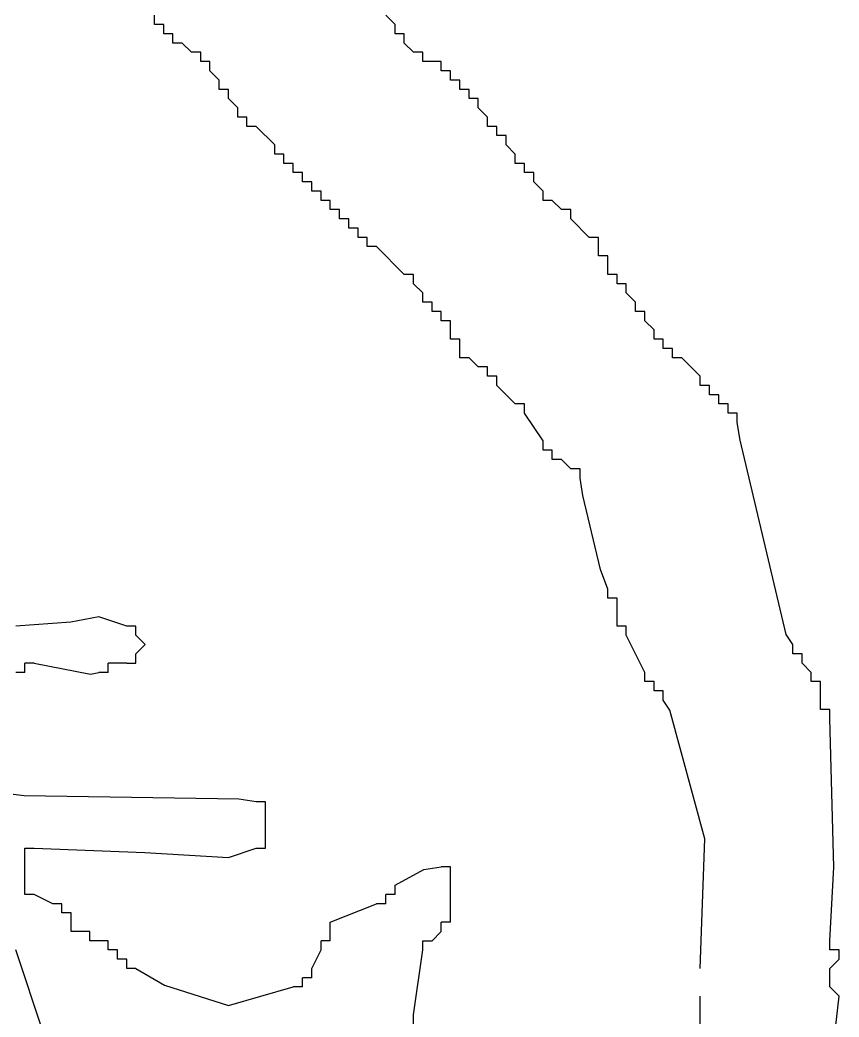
# Model space of a CAD drawing. Header units: metres. Extents: x -4.5 to 4.5, y -4.5 to 4.5.
# Drawn here: x 2.17 to 3.092, y 1.395 to 2.517 of the extents above; entities that cross this region are included whole.
import ezdxf

# ---------------------------------------------------------------- set-up
doc = ezdxf.new("R2010")
doc.units = ezdxf.units.M

msp = doc.modelspace()

# ---------------------------------------------------------------- linework, layer by layer
at = {"layer": '1', "color": 3}
for p, q in [((2.321516, 2.511762), (2.321516, 2.522179)), ((2.592349, 2.511762), (2.581932, 2.522179)), ((2.331932, 2.511762), (2.321516, 2.511762)), ((2.331932, 2.501346), (2.331932, 2.511762)), ((2.592349, 2.501346), (2.592349, 2.511762)), ((2.342349, 2.501346), (2.331932, 2.501346)), ((2.342349, 2.490929), (2.342349, 2.501346)), ((2.602766, 2.501346), (2.592349, 2.501346)), ((2.602766, 2.490929), (2.602766, 2.501346)), ((2.352766, 2.490929), (2.342349, 2.490929)), ((2.363182, 2.480512), (2.352766, 2.490929)), ((2.373599, 2.480512), (2.363182, 2.480512)), ((2.373599, 2.470096), (2.373599, 2.480512)), ((2.613182, 2.480512), (2.602766, 2.490929)), ((2.623599, 2.480512), (2.613182, 2.480512)), ((2.623599, 2.470096), (2.623599, 2.480512)), ((2.384016, 2.470096), (2.373599, 2.470096)), ((2.384016, 2.459679), (2.384016, 2.470096)), ((2.634016, 2.470096), (2.623599, 2.470096)), ((2.644432, 2.470096), (2.634016, 2.470096)), ((2.644432, 2.459679), (2.644432, 2.470096)), ((2.394432, 2.449262), (2.384016, 2.459679)), ((2.654849, 2.459679), (2.644432, 2.459679)), ((2.654849, 2.449262), (2.654849, 2.459679)), ((2.394432, 2.438846), (2.394432, 2.449262)), ((2.665266, 2.449262), (2.654849, 2.449262)), ((2.665266, 2.438846), (2.665266, 2.449262)), ((2.404849, 2.438846), (2.394432, 2.438846)), ((2.404849, 2.428429), (2.404849, 2.438846)), ((2.675682, 2.438846), (2.665266, 2.438846)), ((2.675682, 2.428429), (2.675682, 2.438846)), ((2.415266, 2.418012), (2.404849, 2.428429)), ((2.686099, 2.428429), (2.675682, 2.428429)), ((2.686099, 2.418012), (2.686099, 2.428429)), ((2.415266, 2.407596), (2.415266, 2.418012)), ((2.696516, 2.407596), (2.686099, 2.418012)), ((2.425682, 2.407596), (2.415266, 2.407596)), ((2.425682, 2.397179), (2.425682, 2.407596)), ((2.696516, 2.397179), (2.696516, 2.407596)), ((2.436099, 2.397179), (2.425682, 2.397179)), ((2.456932, 2.376346), (2.436099, 2.397179)), ((2.706932, 2.397179), (2.696516, 2.397179)), ((2.706932, 2.386762), (2.706932, 2.397179)), ((2.717349, 2.386762), (2.706932, 2.386762)), ((2.717349, 2.376346), (2.717349, 2.386762)), ((2.456932, 2.365929), (2.456932, 2.376346)), ((2.727766, 2.365929), (2.717349, 2.376346)), ((2.467349, 2.365929), (2.456932, 2.365929)), ((2.467349, 2.355512), (2.467349, 2.365929)), ((2.727766, 2.355512), (2.727766, 2.365929)), ((2.477766, 2.355512), (2.467349, 2.355512)), ((2.477766, 2.345096), (2.477766, 2.355512)), ((2.738182, 2.355512), (2.727766, 2.355512)), ((2.738182, 2.345096), (2.738182, 2.355512)), ((2.488182, 2.345096), (2.477766, 2.345096)), ((2.488182, 2.334679), (2.488182, 2.345096)), ((2.498599, 2.334679), (2.488182, 2.334679)), ((2.498599, 2.324262), (2.498599, 2.334679)), ((2.748599, 2.345096), (2.738182, 2.345096)), ((2.748599, 2.334679), (2.748599, 2.345096)), ((2.759016, 2.324262), (2.748599, 2.334679)), ((2.509016, 2.324262), (2.498599, 2.324262)), ((2.509016, 2.313846), (2.509016, 2.324262)), ((2.759016, 2.313846), (2.759016, 2.324262)), ((2.519432, 2.313846), (2.509016, 2.313846)), ((2.519432, 2.303429), (2.519432, 2.313846)), ((2.769432, 2.313846), (2.759016, 2.313846)), ((2.779849, 2.303429), (2.769432, 2.313846)), ((2.529849, 2.303429), (2.519432, 2.303429)), ((2.529849, 2.293012), (2.529849, 2.303429)), ((2.790266, 2.303429), (2.779849, 2.303429)), ((2.790266, 2.293012), (2.790266, 2.303429)), ((2.540266, 2.293012), (2.529849, 2.293012)), ((2.540266, 2.282596), (2.540266, 2.293012)), ((2.811099, 2.272179), (2.790266, 2.293012)), ((2.550682, 2.282596), (2.540266, 2.282596)), ((2.550682, 2.272179), (2.550682, 2.282596)), ((2.561099, 2.272179), (2.550682, 2.272179)), ((2.561099, 2.261762), (2.561099, 2.272179)), ((2.821516, 2.272179), (2.811099, 2.272179)), ((2.821516, 2.261762), (2.821516, 2.272179)), ((2.571516, 2.261762), (2.561099, 2.261762)), ((2.602766, 2.230512), (2.571516, 2.261762)), ((2.821516, 2.251346), (2.821516, 2.261762)), ((2.831932, 2.251346), (2.821516, 2.251346)), ((2.831932, 2.240929), (2.831932, 2.251346)), ((2.831932, 2.230512), (2.831932, 2.240929)), ((2.613182, 2.230512), (2.602766, 2.230512)), ((2.613182, 2.220096), (2.613182, 2.230512)), ((2.842349, 2.230512), (2.831932, 2.230512)), ((2.842349, 2.220096), (2.842349, 2.230512)), ((2.623599, 2.209679), (2.613182, 2.220096)), ((2.852766, 2.220096), (2.842349, 2.220096)), ((2.852766, 2.209679), (2.852766, 2.220096)), ((2.623599, 2.199262), (2.623599, 2.209679)), ((2.863182, 2.199262), (2.852766, 2.209679)), ((2.634016, 2.199262), (2.623599, 2.199262)), ((2.634016, 2.188846), (2.634016, 2.199262)), ((2.644432, 2.188846), (2.634016, 2.188846)), ((2.644432, 2.178429), (2.644432, 2.188846)), ((2.863182, 2.188846), (2.863182, 2.199262)), ((2.873599, 2.188846), (2.863182, 2.188846)), ((2.873599, 2.178429), (2.873599, 2.188846)), ((2.654849, 2.178429), (2.644432, 2.178429)), ((2.654849, 2.168012), (2.654849, 2.178429)), ((2.884016, 2.168012), (2.873599, 2.178429)), ((2.654849, 2.157596), (2.654849, 2.168012)), ((2.884016, 2.157596), (2.884016, 2.168012)), ((2.665266, 2.157596), (2.654849, 2.157596)), ((2.665266, 2.147179), (2.665266, 2.157596)), ((2.894432, 2.157596), (2.884016, 2.157596)), ((2.894432, 2.147179), (2.894432, 2.157596)), ((2.665266, 2.136762), (2.665266, 2.147179)), ((2.904849, 2.147179), (2.894432, 2.147179)), ((2.904849, 2.136762), (2.904849, 2.147179)), ((2.675682, 2.136762), (2.665266, 2.136762)), ((2.686099, 2.126346), (2.675682, 2.136762)), ((2.915266, 2.136762), (2.904849, 2.136762)), ((2.936099, 2.115929), (2.915266, 2.136762)), ((2.696516, 2.126346), (2.686099, 2.126346)), ((2.696516, 2.115929), (2.696516, 2.126346)), ((2.706932, 2.115929), (2.696516, 2.115929)), ((2.706932, 2.105512), (2.706932, 2.115929)), ((2.936099, 2.105512), (2.936099, 2.115929)), ((2.727766, 2.084679), (2.706932, 2.105512)), ((2.946516, 2.105512), (2.936099, 2.105512)), ((2.946516, 2.095096), (2.946516, 2.105512)), ((2.956932, 2.095096), (2.946516, 2.095096)), ((2.956932, 2.084679), (2.956932, 2.095096)), ((2.738182, 2.084679), (2.727766, 2.084679)), ((2.738182, 2.074262), (2.738182, 2.084679)), ((2.967349, 2.084679), (2.956932, 2.084679)), ((2.967349, 2.074262), (2.967349, 2.084679)), ((2.759016, 2.043012), (2.738182, 2.074262)), ((2.977766, 2.074262), (2.967349, 2.074262)), ((2.977766, 2.063846), (2.977766, 2.074262)), ((2.980891, 2.044054), (2.977766, 2.063846)), ((2.759016, 2.032596), (2.759016, 2.043012)), ((3.032974, 1.825304), (2.980891, 2.044054)), ((2.769432, 2.032596), (2.759016, 2.032596)), ((2.769432, 2.022179), (2.769432, 2.032596)), ((2.779849, 2.022179), (2.769432, 2.022179)), ((2.790266, 2.011762), (2.779849, 2.022179)), ((2.800682, 2.011762), (2.790266, 2.011762)), ((2.800682, 2.001346), (2.800682, 2.011762)), ((2.803807, 1.981554), (2.800682, 2.001346)), ((2.823599, 1.898221), (2.803807, 1.981554)), ((2.831932, 1.876346), (2.823599, 1.898221)), ((2.831932, 1.865929), (2.831932, 1.876346)), ((2.842349, 1.865929), (2.831932, 1.865929)), ((2.842349, 1.855512), (2.842349, 1.865929)), ((2.842349, 1.845096), (2.842349, 1.855512)), ((2.259016, 1.845096), (2.227141, 1.839054)), ((2.290266, 1.834679), (2.259016, 1.845096)), ((2.842349, 1.834679), (2.842349, 1.845096)), ((2.227141, 1.839054), (2.165266, 1.834679)), ((2.300682, 1.834679), (2.290266, 1.834679)), ((2.300682, 1.824262), (2.300682, 1.834679)), ((2.852766, 1.834679), (2.842349, 1.834679)), ((2.852766, 1.824262), (2.852766, 1.834679)), ((2.311099, 1.813846), (2.300682, 1.824262)), ((2.873599, 1.782596), (2.852766, 1.824262)), ((3.040266, 1.813846), (3.032974, 1.825304)), ((2.300682, 1.803429), (2.311099, 1.813846)), ((3.040266, 1.803429), (3.040266, 1.813846)), ((2.300682, 1.793012), (2.300682, 1.803429)), ((3.050682, 1.803429), (3.040266, 1.803429)), ((3.050682, 1.793012), (3.050682, 1.803429)), ((2.186099, 1.793012), (2.175682, 1.793012)), ((2.175682, 1.782596), (2.175682, 1.793012)), ((2.186099, 1.793012), (2.249641, 1.780512)), ((2.279849, 1.793012), (2.269432, 1.793012)), ((2.269432, 1.782596), (2.269432, 1.793012)), ((2.290266, 1.793012), (2.279849, 1.793012)), ((2.290266, 1.793012), (2.300682, 1.793012)), ((3.061099, 1.782596), (3.050682, 1.793012)), ((2.175682, 1.782596), (2.165266, 1.782596)), ((2.249641, 1.780512), (2.259016, 1.782596)), ((2.269432, 1.782596), (2.259016, 1.782596)), ((2.873599, 1.772179), (2.873599, 1.782596)), ((3.061099, 1.772179), (3.061099, 1.782596)), ((2.884016, 1.772179), (2.873599, 1.772179)), ((2.884016, 1.761762), (2.884016, 1.772179)), ((3.071516, 1.772179), (3.061099, 1.772179)), ((3.071516, 1.761762), (3.071516, 1.772179)), ((2.894432, 1.761762), (2.884016, 1.761762)), ((2.894432, 1.751346), (2.894432, 1.761762)), ((2.901724, 1.739887), (2.894432, 1.751346)), ((3.071516, 1.751346), (3.071516, 1.761762)), ((3.071516, 1.740929), (3.071516, 1.751346)), ((2.941307, 1.595096), (2.901724, 1.739887)), ((3.081932, 1.740929), (3.071516, 1.740929)), ((3.081932, 1.730512), (3.081932, 1.740929)), ((3.086506, 1.563338), (3.081932, 1.730512)), ((2.174763, 1.643503), (2.144432, 1.647179)), ((2.416307, 1.639887), (2.174763, 1.643503)), ((2.436099, 1.636762), (2.416307, 1.639887)), ((2.446516, 1.636762), (2.436099, 1.636762)), ((2.446516, 1.626346), (2.446516, 1.636762)), ((2.446516, 1.595096), (2.446516, 1.626346)), ((2.446516, 1.584679), (2.446516, 1.595096)), ((2.936099, 1.449262), (2.941307, 1.595096)), ((2.175682, 1.574262), (2.175682, 1.584679)), ((2.175682, 1.584679), (2.186099, 1.584679)), ((2.186099, 1.584679), (2.310731, 1.5799)), ((2.404849, 1.574262), (2.436099, 1.584679)), ((2.436099, 1.584679), (2.446516, 1.584679)), ((2.175682, 1.543012), (2.175682, 1.574262)), ((2.310731, 1.5799), (2.404849, 1.574262)), ((2.592349, 1.543012), (2.624641, 1.560721)), ((2.624641, 1.560721), (2.644432, 1.563846)), ((2.654849, 1.563846), (2.644432, 1.563846)), ((2.654849, 1.553429), (2.654849, 1.563846)), ((3.081932, 1.480512), (3.086506, 1.563338)), ((2.654849, 1.511762), (2.654849, 1.553429)), ((2.175682, 1.532596), (2.175682, 1.543012)), ((2.592349, 1.532596), (2.592349, 1.543012)), ((2.186099, 1.532596), (2.175682, 1.532596)), ((2.206932, 1.522179), (2.186099, 1.532596)), ((2.592349, 1.532596), (2.581932, 1.532596)), ((2.581932, 1.522179), (2.581932, 1.532596)), ((2.217349, 1.522179), (2.206932, 1.522179)), ((2.217349, 1.511762), (2.217349, 1.522179)), ((2.519432, 1.501346), (2.571516, 1.522179)), ((2.581932, 1.522179), (2.571516, 1.522179)), ((2.227766, 1.511762), (2.217349, 1.511762)), ((2.227766, 1.501346), (2.227766, 1.511762)), ((2.654849, 1.501346), (2.654849, 1.511762)), ((2.227766, 1.490929), (2.227766, 1.501346)), ((2.519432, 1.490929), (2.519432, 1.501346)), ((2.654849, 1.501346), (2.644432, 1.501346)), ((2.644432, 1.490929), (2.644432, 1.501346)), ((2.238182, 1.490929), (2.227766, 1.490929)), ((2.248599, 1.490929), (2.238182, 1.490929)), ((2.248599, 1.480512), (2.248599, 1.490929)), ((2.519432, 1.480512), (2.519432, 1.490929)), ((2.634016, 1.480512), (2.644432, 1.490929)), ((2.259016, 1.480512), (2.248599, 1.480512)), ((2.269432, 1.480512), (2.259016, 1.480512)), ((2.269432, 1.470096), (2.269432, 1.480512)), ((2.519432, 1.480512), (2.509016, 1.480512)), ((2.509016, 1.470096), (2.509016, 1.480512)), ((2.623599, 1.470096), (2.623599, 1.480512)), ((2.623599, 1.480512), (2.634016, 1.480512)), ((3.081932, 1.470096), (3.081932, 1.480512)), ((2.196516, 1.376346), (2.165266, 1.470096)), ((2.279849, 1.470096), (2.269432, 1.470096)), ((2.279849, 1.459679), (2.279849, 1.470096)), ((2.290266, 1.459679), (2.279849, 1.459679)), ((2.290266, 1.449262), (2.290266, 1.459679)), ((2.498599, 1.449262), (2.509016, 1.470096)), ((2.613182, 1.397179), (2.623599, 1.470096)), ((3.092349, 1.470096), (3.081932, 1.470096)), ((3.081932, 1.449262), (3.092349, 1.459679)), ((3.092349, 1.459679), (3.092349, 1.470096)), ((2.300682, 1.449262), (2.290266, 1.449262)), ((2.300682, 1.449262), (2.332974, 1.430512)), ((2.498599, 1.438846), (2.498599, 1.449262)), ((3.081932, 1.428429), (3.081932, 1.449262)), ((2.498599, 1.438846), (2.488182, 1.438846)), ((2.488182, 1.428429), (2.488182, 1.438846)), ((2.332974, 1.430512), (2.404849, 1.407596)), ((2.404849, 1.407596), (2.477766, 1.428429)), ((2.488182, 1.428429), (2.477766, 1.428429)), ((3.092349, 1.418012), (3.081932, 1.428429)), ((2.936099, 1.355512), (2.936099, 1.418012)), ((3.081932, 1.324262), (3.092349, 1.418012)), ((2.613182, 1.386762), (2.613182, 1.397179))]:
    msp.add_line(p, q, dxfattribs=at)

doc.saveas('drawing.dxf')
